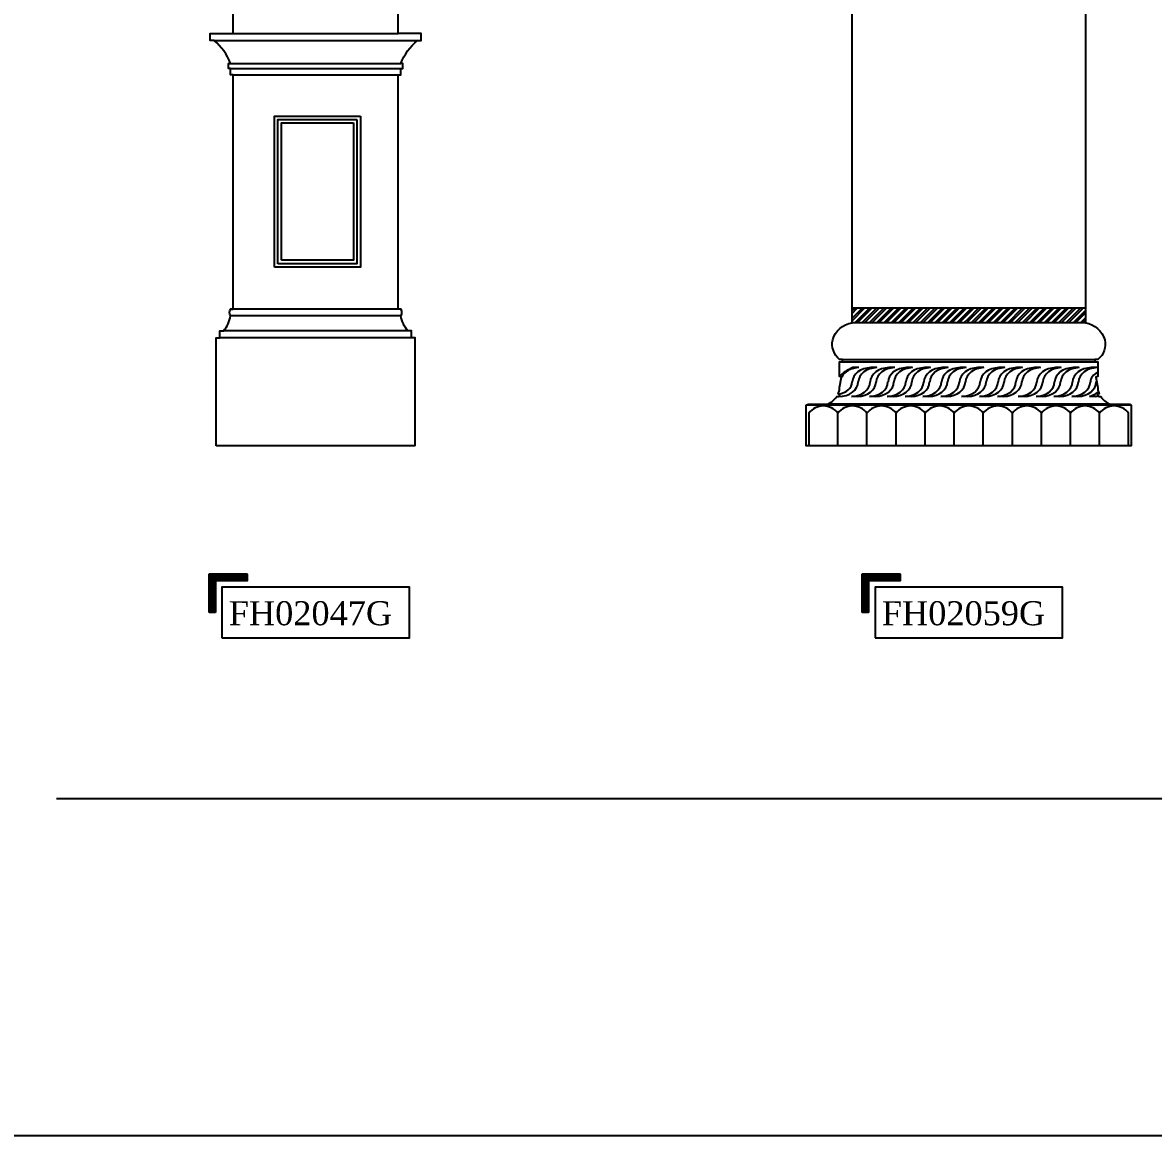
# Model space of a CAD drawing. Extents: x 15151 to 53333, y -36484 to -6005.
# Drawn here: x 33042 to 35511, y -15990 to -13560 of the extents above; entities that cross this region are included whole.
import ezdxf

# ---------------------------------------------------------------- set-up
doc = ezdxf.new("R2010")
doc.units = 0
doc.header["$MEASUREMENT"] = 0
doc.layers.get('DEFPOINTS').update_dxf_attribs({"linetype": 'CONTINUOUS'})
for name, color, linetype in [('3', 3, 'CONTINUOUS'), ('4', 4, 'CONTINUOUS'), ('7', 7, 'CONTINUOUS'), ('BH', 3, 'CONTINUOUS'), ('K', 3, 'CONTINUOUS')]:
    doc.layers.add(name, color=color, linetype=linetype)
doc.styles.add('STYLE4', font='')
doc.styles.get('STYLE4').set_extended_font_data('Dutch801 XBd BT')
pattern_1 = [(45, (-17079.885, 1605.503), (-7.954951, 7.954951), []), (45, (-17074.582, 1605.503), (-7.954951, 7.954951), [])]

# ---------------------------------------------------------------- blocks, each defined once
blk = doc.blocks.new('A$C18626787')
at = {"layer": 'BH'}
h = blk.add_hatch(dxfattribs=at)
h.set_pattern_fill('ANSI32', color=256, scale=30, style=0)
h.set_pattern_definition(pattern_1)
h.paths.add_polyline_path([(100, 300.9), (100, 268.9), (355, 268.9), (355, 300.9)])
h = blk.add_hatch(dxfattribs=at)
h.set_pattern_fill('ANSI32', color=256, scale=30, style=0)
h.set_pattern_definition(pattern_1)
h.paths.add_polyline_path([(355, 300.9), (355, 268.9), (610, 268.9), (610, 300.9)])
at = {"layer": '3'}
for p, q in [((79.5, 188.9), (630.5, 188.9)), ((115.1, 171.1), (102.1, 171.1)), ((154.1, 171.1), (141.1, 171.1)), ((193.1, 171.1), (180.1, 171.1)), ((232.1, 171.1), (219.1, 171.1)), ((271.1, 171.1), (258.1, 171.1)), ((310.1, 171.1), (297.1, 171.1)), ((349.1, 171.1), (336.1, 171.1)), ((388.1, 171.1), (375.1, 171.1)), ((433.6, 171.1), (420.6, 171.1)), ((472.6, 171.1), (459.6, 171.1)), ((511.6, 171.1), (498.6, 171.1)), ((557.1, 171.1), (544.1, 171.1)), ((596.1, 171.1), (583.1, 171.1)), ((635.1, 171.1), (622.1, 171.1)), ((112, 107.9), (99, 107.9)), ((151, 107.9), (138, 107.9)), ((190, 107.9), (177, 107.9)), ((229, 107.9), (216, 107.9)), ((268, 107.9), (255, 107.9)), ((307, 107.9), (294, 107.9)), ((352.5, 107.9), (339.5, 107.9)), ((391.5, 107.9), (378.5, 107.9)), ((430.5, 107.9), (417.5, 107.9)), ((476, 107.9), (463, 107.9)), ((515, 107.9), (502, 107.9)), ((554, 107.9), (541, 107.9)), ((593, 107.9), (580, 107.9)), ((632, 107.9), (619, 107.9)), ((710, 88.9), (0, 88.9))]:
    blk.add_line(p, q, dxfattribs=at)
for points in [[(69.2, 0), (69.2, 71.5, 0.503937), (5.7, 71.5), (5.7, 0.4)], [(132.7, 0), (132.7, 71.5, 0.503937), (69.2, 71.5)], [(196.2, 0), (196.2, 71.5, 0.503937), (132.7, 71.5)], [(259.7, 0), (259.7, 71.5, 0.503937), (196.2, 71.5)], [(323.2, 0), (323.2, 71.5, 0.503937), (259.7, 71.5)], [(386.7, 0), (386.7, 71.5, 0.503937), (323.2, 71.5)], [(450.2, 0), (450.2, 71.5, 0.503937), (386.7, 71.5)], [(513.7, 0), (513.7, 71.5, 0.503937), (450.2, 71.5)], [(577.2, 0), (577.2, 71.5, 0.503937), (513.7, 71.5)], [(640.7, 0), (640.7, 71.5, 0.503937), (577.2, 71.5)], [(704.2, 0), (704.2, 71.5, 0.503937), (640.7, 71.5)]]:
    blk.add_lwpolyline(points, format="xyb", dxfattribs=at)
for centre, major_axis, ratio, start_param, end_param in [((131.9, 122), (-70.4, 0), 0.769231, 5.149814, 5.705296), ((116.5, 138.9), (-41.3, 1.2), 0.779727, -1.515315, -0.323628), ((142.5, 138.9), (41.9, 0), 0.769231, 1.602668, 3.108497), ((155.5, 138.9), (41.9, 0), 0.769231, 1.602668, 3.108497), ((181.5, 138.9), (41.9, 0), 0.769231, 1.602668, 3.108497), ((194.5, 138.9), (41.9, 0), 0.769231, 1.602668, 3.108497), ((220.5, 138.9), (41.9, 0), 0.769231, 1.602668, 3.108497), ((233.5, 138.9), (41.9, 0), 0.769231, 1.602668, 3.108497), ((259.5, 138.9), (41.9, 0), 0.769231, 1.602668, 3.108497), ((272.5, 138.9), (41.9, 0), 0.769231, 1.602668, 3.108497), ((298.5, 138.9), (41.9, 0), 0.769231, 1.602668, 3.108497), ((311.5, 138.9), (41.9, 0), 0.769231, 1.602668, 3.108497), ((337.5, 138.9), (41.9, 0), 0.769231, 1.602668, 3.108497), ((350.5, 138.9), (41.9, 0), 0.769231, 1.602668, 3.108497), ((376.5, 138.9), (41.9, 0), 0.769231, 1.602668, 3.108497), ((389.5, 138.9), (41.9, 0), 0.769231, 1.602668, 3.108497), ((422, 138.9), (41.9, 0), 0.769231, 1.602668, 3.108497), ((435, 138.9), (41.9, 0), 0.769231, 1.602668, 3.108497), ((461, 138.9), (41.9, 0), 0.769231, 1.602668, 3.108497), ((474, 138.9), (41.9, 0), 0.769231, 1.602668, 3.108497), ((500, 138.9), (41.9, 0), 0.769231, 1.602668, 3.108497), ((513, 138.9), (41.9, 0), 0.769231, 1.602668, 3.108497), ((545.5, 138.9), (41.9, 0), 0.769231, 1.602668, 3.108497), ((558.5, 138.9), (41.9, 0), 0.769231, 1.602668, 3.108497), ((584.5, 138.9), (41.9, 0), 0.769231, 1.602668, 3.108497), ((597.5, 138.9), (41.9, 0), 0.769231, 1.602668, 3.108497), ((623.5, 138.9), (41.9, 0), 0.769231, 1.602668, 3.108497), ((636.5, 138.9), (41.9, 0), 0.769231, 1.602668, 3.108497), ((652.1, 139.4), (-31.5, 0), 0.769231, 5.2091, 6.262896), ((65.4, 140.4), (-35.2, 0), 0.769231, 1.704339, 3.122839), ((70.7, 140.9), (-42.9, 0), 0.769231, 1.580744, 3.112532), ((96.7, 140.9), (-42.9, 0), 0.769231, 1.624547, 3.112532), ((109.7, 140.9), (-42.9, 0), 0.769231, 1.624547, 3.112532), ((135.7, 140.9), (-42.9, 0), 0.769231, 1.624547, 3.112532), ((148.7, 140.9), (-42.9, 0), 0.769231, 1.624547, 3.112532), ((174.7, 140.9), (-42.9, 0), 0.769231, 1.624547, 3.112532), ((187.7, 140.9), (-42.9, 0), 0.769231, 1.624547, 3.112532), ((213.7, 140.9), (-42.9, 0), 0.769231, 1.624547, 3.112532), ((226.7, 140.9), (-42.9, 0), 0.769231, 1.624547, 3.112532), ((252.7, 140.9), (-42.9, 0), 0.769231, 1.624547, 3.112532), ((265.7, 140.9), (-42.9, 0), 0.769231, 1.624547, 3.112532), ((291.7, 140.9), (-42.9, 0), 0.769231, 1.624547, 3.112532), ((304.7, 140.9), (-42.9, 0), 0.769231, 1.624547, 3.112532), ((337.2, 140.9), (-42.9, 0), 0.769231, 1.624547, 3.112532), ((350.2, 140.9), (-42.9, 0), 0.769231, 1.624547, 3.112532), ((376.2, 140.9), (-42.9, 0), 0.769231, 1.624547, 3.112532), ((389.2, 140.9), (-42.9, 0), 0.769231, 1.624547, 3.112532), ((415.2, 140.9), (-42.9, 0), 0.769231, 1.624547, 3.112532), ((428.2, 140.9), (-42.9, 0), 0.769231, 1.624547, 3.112532), ((460.7, 140.9), (-42.9, 0), 0.769231, 1.624547, 3.112532), ((473.7, 140.9), (-42.9, 0), 0.769231, 1.624547, 3.112532), ((499.7, 140.9), (-42.9, 0), 0.769231, 1.624547, 3.112532), ((512.7, 140.9), (-42.9, 0), 0.769231, 1.624547, 3.112532), ((538.7, 140.9), (-42.9, 0), 0.769231, 1.624547, 3.112532), ((551.7, 140.9), (-42.9, 0), 0.769231, 1.624547, 3.112532), ((577.7, 140.9), (-42.9, 0), 0.769231, 1.624547, 3.112532), ((590.7, 140.9), (-42.9, 0), 0.769231, 1.624547, 3.112532), ((649.7, 139.7), (16.2, 0), 0.769231, 2.874655, 3.126514), ((589.1, 157), (-70.4, 0), 0.769231, 2.008222, 2.344521), ((615.8, 137.3), (41.5, 0), 0.769231, 5.112027, 5.263701)]:
    blk.add_ellipse(centre, major_axis=major_axis, ratio=ratio, start_param=start_param, end_param=end_param, dxfattribs=at)
for points in [[(69.5, 91.4), (70.9, 90.7), (72.3, 89.8), (73.6, 88.9)], [(77.6, 91.4), (76.2, 90.7), (74.8, 89.8), (73.6, 88.9)], [(124.5, 91.4), (125.9, 90.7), (127.3, 89.8), (128.6, 88.9)], [(132.6, 91.4), (131.2, 90.7), (129.8, 89.8), (128.6, 88.9)], [(179.5, 91.4), (180.9, 90.7), (182.3, 89.8), (183.6, 88.9)], [(187.6, 91.4), (186.2, 90.7), (184.8, 89.8), (183.6, 88.9)], [(234.5, 91.4), (235.9, 90.7), (237.3, 89.8), (238.6, 88.9)], [(242.6, 91.4), (241.2, 90.7), (239.8, 89.8), (238.6, 88.9)], [(289.5, 91.4), (290.9, 90.7), (292.3, 89.8), (293.6, 88.9)], [(297.6, 91.4), (296.2, 90.7), (294.8, 89.8), (293.6, 88.9)], [(412.4, 91.4), (413.8, 90.7), (415.2, 89.8), (416.4, 88.9)], [(420.5, 91.4), (419.1, 90.7), (417.7, 89.8), (416.4, 88.9)], [(467.4, 91.4), (468.8, 90.7), (470.2, 89.8), (471.4, 88.9)], [(475.5, 91.4), (474.1, 90.7), (472.7, 89.8), (471.4, 88.9)], [(522.4, 91.4), (523.8, 90.7), (525.2, 89.8), (526.4, 88.9)], [(530.5, 91.4), (529.1, 90.7), (527.7, 89.8), (526.4, 88.9)], [(577.4, 91.4), (578.8, 90.7), (580.2, 89.8), (581.4, 88.9)], [(585.5, 91.4), (584.1, 90.7), (582.7, 89.8), (581.4, 88.9)], [(632.4, 91.4), (633.8, 90.7), (635.2, 89.8), (636.4, 88.9)], [(640.5, 91.4), (639.1, 90.7), (637.7, 89.8), (636.4, 88.9)]]:
    blk.add_open_spline(points, degree=3, dxfattribs=at)
at = {"layer": '4'}
blk.add_lwpolyline([(610, 2475.9), (610, 268.9, -0.285165), (652.2, 232, -0.287482), (637, 188.9), (630.5, 188.9), (630.5, 183.9), (637, 183.9), (637, 151.6), (632.7, 150.4), (637, 127.6), (637, 122), (640, 113.6), (636.3, 112.6, 0.030277), (638.9, 107.9), (643.2, 108, 0.122436), (662.5, 91.4), (706, 91.4), (710, 88.9), (710, 0.4), (0, 0.4), (0, 88.9), (4, 91.4), (47.5, 91.4, 0.122436), (66.8, 108), (71.1, 107.9, 0.030277), (73.7, 112.6), (70, 113.6), (73, 122), (73, 127.6), (77.3, 150.4), (73, 151.6), (73, 183.9), (79.5, 183.9), (79.5, 188.9), (73, 188.9, -0.287482), (57.8, 232, -0.285165), (100, 268.9), (100, 2475.9)], format="xyb", dxfattribs=at)
at = {"layer": '7'}
for p, q in [((610, 300.9), (100, 300.9)), ((610, 268.9), (100, 268.9)), ((79.5, 183.9), (630.5, 183.9)), ((662.5, 91.4), (47.5, 91.4))]:
    blk.add_line(p, q, dxfattribs=at)
blk = doc.blocks.new('A$C0FC37B08')
at = {"layer": '3'}
for p, q in [((114, 885), (558, 885)), ((150, 834.7), (522, 834.7)), ((150, 823.5), (522, 823.5)), ((522, 283.7), (150, 283.7)), ((537, 250.7), (135, 250.7)), ((545.2, 235.7), (126.7, 235.7))]:
    blk.add_line(p, q, dxfattribs=at)
at = {"layer": '3', "linetype": 'Continuous'}
for points in [[(246, 390), (246, 720), (433.5, 720)], [(433.5, 720), (433.5, 390), (246, 390)], [(253.5, 397.5), (253.5, 712.5), (426, 712.5)], [(426, 712.5), (426, 397.5), (253.5, 397.5)], [(261, 405), (261, 705), (418.5, 705)], [(418.5, 705), (418.5, 405), (261, 405)]]:
    blk.add_lwpolyline(points, dxfattribs=at)
at = {"layer": '4'}
blk.add_line((553.5, 0), (118.5, 0), dxfattribs=at)
for points in [[(118.5, 0), (118.5, 235.7), (126.7, 235.7), (126.7, 250.7), (135, 250.7, 0.124837), (150, 283.7, -0.309965), (150, 298.7), (156, 298.7), (156, 810), (150, 810), (150, 823.5), (145.5, 823.5), (145.5, 834.7), (150, 834.7, 0.126587), (114, 885), (105.7, 885), (105.7, 900), (156, 900), (156, 1012.5), (174, 1012.5, 0.238023), (223.5, 1087.5, -1.199011), (223.5, 1125), (223.5, 2162)], [(553.5, 0), (553.5, 235.7), (545.2, 235.7), (545.2, 250.7), (537, 250.7, -0.124837), (522, 283.7, 0.309965), (522, 298.7), (516, 298.7), (516, 810), (522, 810), (522, 823.5), (526.5, 823.5), (526.5, 834.7), (522, 834.7, -0.126587), (558, 885), (566.2, 885), (566.2, 900), (516, 900), (516, 1012.5), (498, 1012.5, -0.238023), (448.5, 1087.5, 1.199011), (448.5, 1125), (448.5, 2162)]]:
    blk.add_lwpolyline(points, format="xyb", dxfattribs=at)
at = {"layer": '7'}
for p, q in [((156, 900), (516, 900)), ((156, 810), (516, 810)), ((516, 298.7), (150, 298.7))]:
    blk.add_line(p, q, dxfattribs=at)
blk = doc.blocks.new('A$C17116E59')
at = {"layer": 'K'}
h = blk.add_hatch(dxfattribs=at)
h.set_pattern_fill('ANSI31', color=3, scale=8, style=0)
h.set_pattern_definition([(45, (-4627.7245, -2075.912), (-0.70710678, 0.70710678), [])])
h.paths.add_polyline_path([(48, 47.6), (0, 47.6), (0, 0), (8, 0), (8, 39.6), (48, 39.6)])
at = {"layer": 'K', "color": 3}
for p, q in [((0, 0), (0, 47.6)), ((48, 39.6), (48, 47.6)), ((8, 0), (0, 0))]:
    blk.add_line(p, q, dxfattribs=at)
for points in [[(48, 47.6), (0, 47.6), (0, 0)], [(48, 39.6), (8, 39.6), (8, 0)]]:
    blk.add_lwpolyline(points, dxfattribs=at)

msp = doc.modelspace()

# ---------------------------------------------------------------- linework, layer by layer
at = {"layer": 'DEFPOINTS'}
msp.add_lwpolyline([(30481.2, -15989.7), (37866.2, -15989.7), (37866.2, -6084.7), (30481.2, -6084.7)], close=True, dxfattribs=at)
at = {"layer": 'K', "color": 2}
msp.add_line((37341.2, -15254.7), (33115.4, -15254.7), dxfattribs=at)
at = {"layer": 'K', "color": 3}
for points in [[(33476.9, -14903.4), (33886.6, -14903.4), (33886.6, -14792.8), (33476.9, -14792.8)], [(34903.4, -14903.4), (35313.1, -14903.4), (35313.1, -14792.8), (34903.4, -14792.8)]]:
    msp.add_lwpolyline(points, close=True, dxfattribs=at)

# ---------------------------------------------------------------- block references
at = {"layer": '3'}
for name, p in [('A$C0FC37B08', (33345.8, -14484.3)), ('A$C18626787', (34753.2, -14484.7))]:
    msp.add_blockref(name, p, dxfattribs=at)
at = {"layer": 'K', "xscale": 1.75, "yscale": 1.75, "zscale": 1.75}
for p in [(33448.9, -14848.1), (34875.4, -14848.1)]:
    msp.add_blockref('A$C17116E59', p, dxfattribs=at)

# ---------------------------------------------------------------- texts
at = {"layer": 'K', "color": 3, "style": 'STYLE4'}
for s, p in [('FH02047G', (33491.8, -14876)), ('FH02059G', (34918.3, -14876))]:
    msp.add_text(s, height=52.5, dxfattribs=at).set_placement(p)

doc.saveas('drawing.dxf')
